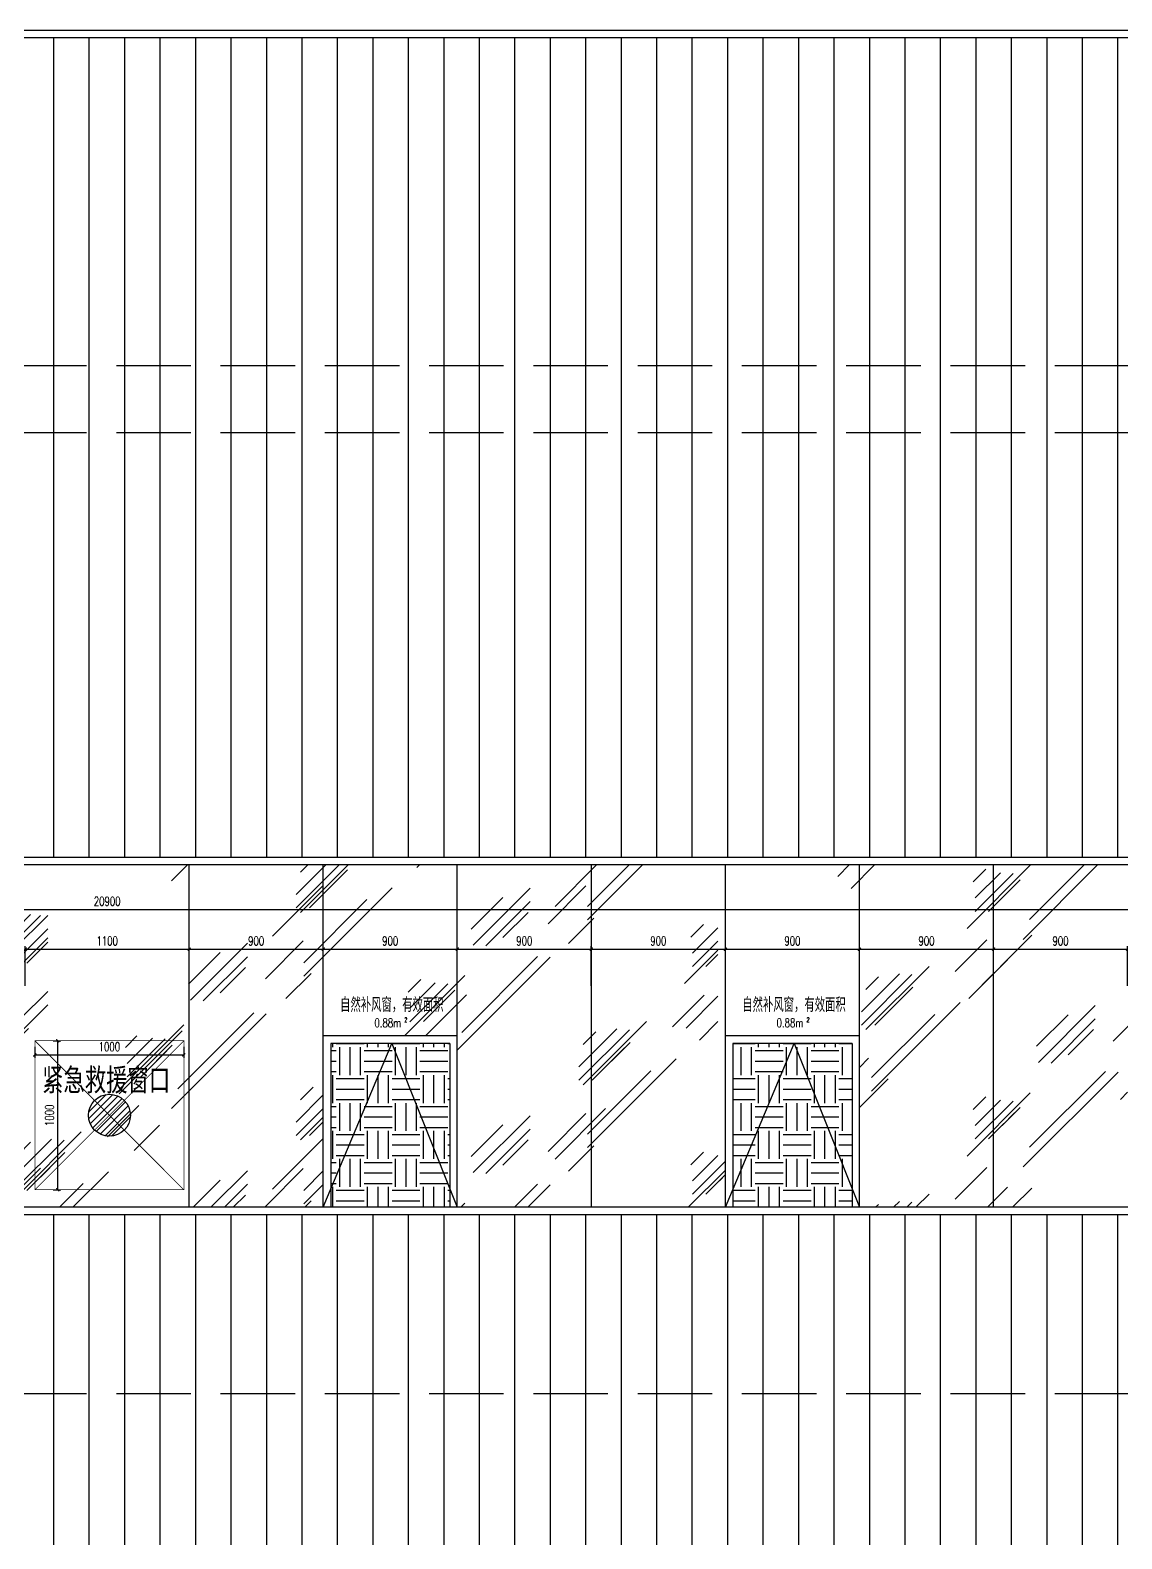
# Model space of a CAD drawing. Extents: x -2377130 to 293730, y -2 to 754590.
# Drawn here: x -172867 to -165538, y 525612 to 535737 of the extents above; entities that cross this region are included whole.
import ezdxf

# ---------------------------------------------------------------- set-up
doc = ezdxf.new("R2010")
doc.units = 0
doc.header["$LTSCALE"] = 1000
doc.header["$MEASUREMENT"] = 0
for name, pattern in [('__DASH', [0.35, 0.25, -0.1]), ('DASH', [0.35, 0.25, -0.1]), ('DOTE', [2.42, 2, -0.2, 0.02, -0.2])]:
    doc.linetypes.add(name, pattern=pattern)
doc.layers.get('Defpoints').update_dxf_attribs({"color": 210})
for name, color, linetype in [('A-AXIS-DOTE', 14, 'DOTE'), ('A-HATCH-2', 251, 'Continuous'), ('A-LIN-V', 9, 'Continuous'), ('A-WINDOW', 140, 'Continuous'), ('A-云线', 50, 'Continuous'), ('A-门窗表显示尺寸', 160, 'Continuous'), ('SPACE_HATCH', 8, 'Continuous'), ('参考线', 8, 'Continuous')]:
    doc.layers.add(name, color=color, linetype=linetype)
doc.layers.add('A-WALL-HATCH', color=8, linetype='Continuous', lineweight=13)
doc.layers.add('A-加建区域', color=47, linetype='Continuous', plot=False)
doc.styles.add('_TCH_DIM_T3', font='SIMPLEX', dxfattribs={"width": 0.705882, "bigfont": 'GBCBIG'})
doc.styles.add('_TCH_SPACE', font='SIMPLEX', dxfattribs={"height": 5, "bigfont": 'GBCBIG'})
doc.styles.add('A-DIM_T3', font='SIMPLEX', dxfattribs={"width": 0.705882, "bigfont": 'GBCBIG'})
doc.styles.add('STYLE1', font='')
doc.styles.get('STYLE1').set_extended_font_data('SimSun')
doc.dimstyles.new('_TCH_ARCH&&20', dxfattribs={"dimtxt": 59.5, "dimasz": 20, "dimexe": 20, "dimexo": 20, "dimgap": 25.25, "dimtad": 1, "dimdec": 0, "dimzin": 0, "dimdsep": 46, "dimtxsty": '_TCH_DIM_T3', "dimblk": 'ARCHTICK', "dimcen": 0.09, "dimclrt": 7, "dimazin": 2, "dimtfac": 1, "dimtdec": 0, "dimtix": 1, "dimtmove": 2, "dimatfit": 3, "dimfxl": 0, "dimtolj": 1, "dimtzin": 0, "dimarcsym": 0})
doc.dimstyles.new('A-DIM&&20', dxfattribs={"dimtxt": 59.5, "dimasz": 20, "dimexe": 20, "dimexo": 20, "dimgap": 25.25, "dimtad": 1, "dimdec": 0, "dimzin": 0, "dimdsep": 46, "dimtxsty": 'A-DIM_T3', "dimblk": 'ARCHTICK', "dimcen": 0.09, "dimclrt": 7, "dimazin": 2, "dimtfac": 1, "dimtdec": 0, "dimtix": 1, "dimtmove": 2, "dimatfit": 3, "dimfxl": 0, "dimtolj": 1, "dimtzin": 0, "dimarcsym": 0})
pattern_1 = [(0, (-0.27, -13501.94), (187.5, 187.5), [187.5, -187.5]), (0, (-0.27, -13431.63), (187.5, 187.5), [187.5, -187.5]), (0, (-0.27, -13361.31), (187.5, 187.5), [187.5, -187.5]), (90, (23.17, -13337.88), (-187.5, 187.5), [187.5, -187.5]), (90, (93.48, -13337.88), (-187.5, 187.5), [187.5, -187.5]), (90, (163.8, -13337.88), (-187.5, 187.5), [187.5, -187.5])]

# ---------------------------------------------------------------- blocks, each defined once
blk = doc.blocks.new('_ArchTick')
at = {"color": 0, "linetype": 'ByBlock', "const_width": 0.4}
blk.add_lwpolyline([(-0.5, -0.5), (0.5, 0.5)], dxfattribs=at)
blk = doc.blocks.new('*D388')
at = {"layer": 'A-加建区域', "color": 0, "lineweight": -2}
for p, q in [((-213333, 538419), (-213333, 538345)), ((-213333, 538365), (-212333, 538365)), ((-212333, 538419), (-212333, 538345))]:
    blk.add_line(p, q, dxfattribs=at)
at = {"layer": 'Defpoints', "color": 0}
for p in [(-213333, 538439), (-212333, 538439), (-212333, 538365)]:
    blk.add_point(p, dxfattribs=at)
at = {"layer": 'A-加建区域', "color": 0, "lineweight": -2, "xscale": 20, "yscale": 20, "zscale": 20, "rotation": 180}
blk.add_blockref('_ArchTick', (-213333, 538365), dxfattribs=at)
at = {"layer": 'A-加建区域', "color": 0, "lineweight": -2, "xscale": 20, "yscale": 20, "zscale": 20}
blk.add_blockref('_ArchTick', (-212333, 538365), dxfattribs=at)
at = {"layer": 'A-加建区域', "color": 7, "insert": (-212833, 538420), "char_height": 59.5, "attachment_point": 5, "style": '_TCH_DIM_T3'}
blk.add_mtext('\\A1;1000', dxfattribs=at)
blk = doc.blocks.new('*D389')
at = {"layer": 'A-加建区域', "color": 0, "lineweight": -2}
for p, q in [((-213211, 538460), (-213160, 538460)), ((-213180, 537460), (-213180, 538460)), ((-213211, 537460), (-213160, 537460))]:
    blk.add_line(p, q, dxfattribs=at)
at = {"layer": 'Defpoints', "color": 0}
for p in [(-213231, 538460), (-213180, 538460), (-213231, 537460)]:
    blk.add_point(p, dxfattribs=at)
at = {"layer": 'A-加建区域', "color": 0, "lineweight": -2, "xscale": 20, "yscale": 20, "zscale": 20}
for p, rotation in [((-213180, 538460), 90), ((-213180, 537460), 270)]:
    blk.add_blockref('_ArchTick', p, dxfattribs=dict(at, rotation=rotation))
at = {"layer": 'A-加建区域', "color": 7, "insert": (-213235, 537960), "char_height": 59.5, "attachment_point": 5, "rotation": 90, "style": '_TCH_DIM_T3'}
blk.add_mtext('\\A1;1000', dxfattribs=at)
blk = doc.blocks.new('*D1424')
at = {"layer": 'A-门窗表显示尺寸', "color": 0, "lineweight": -2}
for p, q in [((-182800, 529589), (-182800, 529856)), ((-161900, 529589), (-161900, 529856)), ((-182800, 529836), (-161900, 529836))]:
    blk.add_line(p, q, dxfattribs=at)
at = {"layer": 'Defpoints', "color": 0}
for p in [(-161900, 529836), (-182800, 529569), (-161900, 529569)]:
    blk.add_point(p, dxfattribs=at)
at = {"layer": 'A-门窗表显示尺寸', "color": 0, "lineweight": -2, "xscale": 20, "yscale": 20, "zscale": 20, "rotation": 180}
blk.add_blockref('_ArchTick', (-182800, 529836), dxfattribs=at)
at = {"layer": 'A-门窗表显示尺寸', "color": 0, "lineweight": -2, "xscale": 20, "yscale": 20, "zscale": 20}
blk.add_blockref('_ArchTick', (-161900, 529836), dxfattribs=at)
at = {"layer": 'A-门窗表显示尺寸', "color": 7, "insert": (-172350, 529891), "char_height": 59.5, "attachment_point": 5, "style": 'A-DIM_T3'}
blk.add_mtext('\\A1;20900', dxfattribs=at)
blk = doc.blocks.new('*D1431')
at = {"layer": 'A-门窗表显示尺寸', "color": 0, "lineweight": -2}
for p, q in [((-166400, 529323), (-166400, 529590)), ((-166400, 529570), (-165500, 529570)), ((-165500, 529323), (-165500, 529590))]:
    blk.add_line(p, q, dxfattribs=at)
at = {"layer": 'Defpoints', "color": 0}
for p in [(-165500, 529570), (-166400, 529303), (-165500, 529303)]:
    blk.add_point(p, dxfattribs=at)
at = {"layer": 'A-门窗表显示尺寸', "color": 0, "lineweight": -2, "xscale": 20, "yscale": 20, "zscale": 20, "rotation": 180}
blk.add_blockref('_ArchTick', (-166400, 529570), dxfattribs=at)
at = {"layer": 'A-门窗表显示尺寸', "color": 0, "lineweight": -2, "xscale": 20, "yscale": 20, "zscale": 20}
blk.add_blockref('_ArchTick', (-165500, 529570), dxfattribs=at)
at = {"layer": 'A-门窗表显示尺寸', "color": 7, "insert": (-165950, 529625), "char_height": 59.5, "attachment_point": 5, "style": 'A-DIM_T3'}
blk.add_mtext('\\A1;900', dxfattribs=at)
blk = doc.blocks.new('*D1432')
at = {"layer": 'A-门窗表显示尺寸', "color": 0, "lineweight": -2}
for p, q in [((-167300, 529323), (-167300, 529590)), ((-167300, 529570), (-166400, 529570)), ((-166400, 529323), (-166400, 529590))]:
    blk.add_line(p, q, dxfattribs=at)
at = {"layer": 'Defpoints', "color": 0}
for p in [(-166400, 529570), (-167300, 529303), (-166400, 529303)]:
    blk.add_point(p, dxfattribs=at)
at = {"layer": 'A-门窗表显示尺寸', "color": 0, "lineweight": -2, "xscale": 20, "yscale": 20, "zscale": 20, "rotation": 180}
blk.add_blockref('_ArchTick', (-167300, 529570), dxfattribs=at)
at = {"layer": 'A-门窗表显示尺寸', "color": 0, "lineweight": -2, "xscale": 20, "yscale": 20, "zscale": 20}
blk.add_blockref('_ArchTick', (-166400, 529570), dxfattribs=at)
at = {"layer": 'A-门窗表显示尺寸', "color": 7, "insert": (-166850, 529625), "char_height": 59.5, "attachment_point": 5, "style": 'A-DIM_T3'}
blk.add_mtext('\\A1;900', dxfattribs=at)
blk = doc.blocks.new('*D1406')
at = {"layer": 'A-门窗表显示尺寸', "color": 0, "lineweight": -2}
for p, q in [((-168200, 529323), (-168200, 529590)), ((-168200, 529570), (-167300, 529570)), ((-167300, 529323), (-167300, 529590))]:
    blk.add_line(p, q, dxfattribs=at)
at = {"layer": 'Defpoints', "color": 0}
for p in [(-167300, 529570), (-168200, 529303), (-167300, 529303)]:
    blk.add_point(p, dxfattribs=at)
at = {"layer": 'A-门窗表显示尺寸', "color": 0, "lineweight": -2, "xscale": 20, "yscale": 20, "zscale": 20, "rotation": 180}
blk.add_blockref('_ArchTick', (-168200, 529570), dxfattribs=at)
at = {"layer": 'A-门窗表显示尺寸', "color": 0, "lineweight": -2, "xscale": 20, "yscale": 20, "zscale": 20}
blk.add_blockref('_ArchTick', (-167300, 529570), dxfattribs=at)
at = {"layer": 'A-门窗表显示尺寸', "color": 7, "insert": (-167750, 529625), "char_height": 59.5, "attachment_point": 5, "style": 'A-DIM_T3'}
blk.add_mtext('\\A1;900', dxfattribs=at)
blk = doc.blocks.new('*D1407')
at = {"layer": 'A-门窗表显示尺寸', "color": 0, "lineweight": -2}
for p, q in [((-169100, 529323), (-169100, 529590)), ((-169100, 529570), (-168200, 529570)), ((-168200, 529323), (-168200, 529590))]:
    blk.add_line(p, q, dxfattribs=at)
at = {"layer": 'Defpoints', "color": 0}
for p in [(-168200, 529570), (-169100, 529303), (-168200, 529303)]:
    blk.add_point(p, dxfattribs=at)
at = {"layer": 'A-门窗表显示尺寸', "color": 0, "lineweight": -2, "xscale": 20, "yscale": 20, "zscale": 20, "rotation": 180}
blk.add_blockref('_ArchTick', (-169100, 529570), dxfattribs=at)
at = {"layer": 'A-门窗表显示尺寸', "color": 0, "lineweight": -2, "xscale": 20, "yscale": 20, "zscale": 20}
blk.add_blockref('_ArchTick', (-168200, 529570), dxfattribs=at)
at = {"layer": 'A-门窗表显示尺寸', "color": 7, "insert": (-168650, 529625), "char_height": 59.5, "attachment_point": 5, "style": 'A-DIM_T3'}
blk.add_mtext('\\A1;900', dxfattribs=at)
blk = doc.blocks.new('*D1408')
at = {"layer": 'A-门窗表显示尺寸', "color": 0, "lineweight": -2}
for p, q in [((-170000, 529323), (-170000, 529590)), ((-170000, 529570), (-169100, 529570)), ((-169100, 529323), (-169100, 529590))]:
    blk.add_line(p, q, dxfattribs=at)
at = {"layer": 'Defpoints', "color": 0}
for p in [(-169100, 529570), (-170000, 529303), (-169100, 529303)]:
    blk.add_point(p, dxfattribs=at)
at = {"layer": 'A-门窗表显示尺寸', "color": 0, "lineweight": -2, "xscale": 20, "yscale": 20, "zscale": 20, "rotation": 180}
blk.add_blockref('_ArchTick', (-170000, 529570), dxfattribs=at)
at = {"layer": 'A-门窗表显示尺寸', "color": 0, "lineweight": -2, "xscale": 20, "yscale": 20, "zscale": 20}
blk.add_blockref('_ArchTick', (-169100, 529570), dxfattribs=at)
at = {"layer": 'A-门窗表显示尺寸', "color": 7, "insert": (-169550, 529625), "char_height": 59.5, "attachment_point": 5, "style": 'A-DIM_T3'}
blk.add_mtext('\\A1;900', dxfattribs=at)
blk = doc.blocks.new('*D1409')
at = {"layer": 'A-门窗表显示尺寸', "color": 0, "lineweight": -2}
for p, q in [((-170900, 529323), (-170900, 529590)), ((-170900, 529570), (-170000, 529570)), ((-170000, 529323), (-170000, 529590))]:
    blk.add_line(p, q, dxfattribs=at)
at = {"layer": 'Defpoints', "color": 0}
for p in [(-170000, 529570), (-170900, 529303), (-170000, 529303)]:
    blk.add_point(p, dxfattribs=at)
at = {"layer": 'A-门窗表显示尺寸', "color": 0, "lineweight": -2, "xscale": 20, "yscale": 20, "zscale": 20, "rotation": 180}
blk.add_blockref('_ArchTick', (-170900, 529570), dxfattribs=at)
at = {"layer": 'A-门窗表显示尺寸', "color": 0, "lineweight": -2, "xscale": 20, "yscale": 20, "zscale": 20}
blk.add_blockref('_ArchTick', (-170000, 529570), dxfattribs=at)
at = {"layer": 'A-门窗表显示尺寸', "color": 7, "insert": (-170450, 529625), "char_height": 59.5, "attachment_point": 5, "style": 'A-DIM_T3'}
blk.add_mtext('\\A1;900', dxfattribs=at)
blk = doc.blocks.new('*D1410')
at = {"layer": 'A-门窗表显示尺寸', "color": 0, "lineweight": -2}
for p, q in [((-171800, 529323), (-171800, 529590)), ((-171800, 529570), (-170900, 529570)), ((-170900, 529323), (-170900, 529590))]:
    blk.add_line(p, q, dxfattribs=at)
at = {"layer": 'Defpoints', "color": 0}
for p in [(-170900, 529570), (-171800, 529303), (-170900, 529303)]:
    blk.add_point(p, dxfattribs=at)
at = {"layer": 'A-门窗表显示尺寸', "color": 0, "lineweight": -2, "xscale": 20, "yscale": 20, "zscale": 20, "rotation": 180}
blk.add_blockref('_ArchTick', (-171800, 529570), dxfattribs=at)
at = {"layer": 'A-门窗表显示尺寸', "color": 0, "lineweight": -2, "xscale": 20, "yscale": 20, "zscale": 20}
blk.add_blockref('_ArchTick', (-170900, 529570), dxfattribs=at)
at = {"layer": 'A-门窗表显示尺寸', "color": 7, "insert": (-171350, 529625), "char_height": 59.5, "attachment_point": 5, "style": 'A-DIM_T3'}
blk.add_mtext('\\A1;900', dxfattribs=at)
blk = doc.blocks.new('*D1411')
at = {"layer": 'A-门窗表显示尺寸', "color": 0, "lineweight": -2}
for p, q in [((-172900, 529323), (-172900, 529590)), ((-172900, 529570), (-171800, 529570)), ((-171800, 529323), (-171800, 529590))]:
    blk.add_line(p, q, dxfattribs=at)
at = {"layer": 'Defpoints', "color": 0}
for p in [(-171800, 529570), (-172900, 529303), (-171800, 529303)]:
    blk.add_point(p, dxfattribs=at)
at = {"layer": 'A-门窗表显示尺寸', "color": 0, "lineweight": -2, "xscale": 20, "yscale": 20, "zscale": 20, "rotation": 180}
blk.add_blockref('_ArchTick', (-172900, 529570), dxfattribs=at)
at = {"layer": 'A-门窗表显示尺寸', "color": 0, "lineweight": -2, "xscale": 20, "yscale": 20, "zscale": 20}
blk.add_blockref('_ArchTick', (-171800, 529570), dxfattribs=at)
at = {"layer": 'A-门窗表显示尺寸', "color": 7, "insert": (-172350, 529625), "char_height": 59.5, "attachment_point": 5, "style": 'A-DIM_T3'}
blk.add_mtext('\\A1;1100', dxfattribs=at)
blk = doc.blocks.new('w432432')
at = {"layer": 'A-加建区域'}
h = blk.add_hatch(dxfattribs=at)
h.set_pattern_fill('ANSI31', color=256, scale=20)
h.set_pattern_definition([(45, (-1625650.35, -1064386.833), (-22.4506403, 22.4506403), [])])
edge = h.paths.add_edge_path()
edge.add_arc((-212832.6, 537960), 140.7, 0, 360)
at = {"layer": 'A-加建区域', "linetype": 'DASH', "const_width": 5}
blk.add_lwpolyline([(-213332.6, 538460), (-212332.6, 538460), (-212332.6, 537460), (-213332.6, 537460)], close=True, dxfattribs=at)
for points in [[(-213332.6, 538460), (-212332.6, 537460)], [(-212332.6, 538460), (-213332.6, 537460)]]:
    blk.add_lwpolyline(points, dxfattribs=at)
at = {"layer": 'A-加建区域', "ltscale": 0.5}
blk.add_circle((-212832.6, 537960), 140.7, dxfattribs=at)
at = {"layer": 'A-加建区域', "linetype": 'Continuous', "style": 'STYLE1', "width": 0.7}
blk.add_text('紧急救援窗口', height=150, dxfattribs=at).set_placement((-213284.3, 538123))
at = {"layer": 'A-加建区域'}
for p1, p2, distance, picture, middle in [((-213332.6, 538438.7), (-212332.6, 538438.7), -73.3, '*D388', (-212832.6, 538420.4)), ((-213231.4, 537460), (-213231.4, 538460), -51.4, '*D389', (-213235, 537960))]:
    dim = blk.add_aligned_dim(p1=p1, p2=p2, distance=distance, dimstyle='_TCH_ARCH&&20', dxfattribs=at)
    dim.commit()
    dim.dimension.update_dxf_attribs({"geometry": picture, "text_midpoint": middle})

msp = doc.modelspace()

# ---------------------------------------------------------------- linework, layer by layer
at = {"layer": 'A-AXIS-DOTE', "color": 8, "linetype": '__DASH', "ltscale": 2}
for p, q in [((-252788.4, 535737.5), (-54309.8, 535737.5)), ((-252788.4, 533487.5), (-54309.8, 533487.5)), ((-252788.4, 533037.5), (-54309.8, 533037.5))]:
    msp.add_line(p, q, dxfattribs=at)
at = {"layer": 'A-HATCH-2', "color": 8, "linetype": 'Continuous'}
for p, q in [((-172708.1, 519637.5), (-172708.1, 535691.3)), ((-172470, 519637.5), (-172470, 535691.2)), ((-172231.9, 519637.5), (-172231.9, 535691.2)), ((-171993.7, 519637.5), (-171993.7, 535691.1)), ((-171755.6, 519637.5), (-171755.6, 535691)), ((-171517.5, 519637.5), (-171517.5, 535691)), ((-171279.4, 519637.5), (-171279.4, 535690.9)), ((-171041.2, 519637.5), (-171041.2, 535690.8)), ((-170803.1, 519637.5), (-170803.1, 535690.8)), ((-170565, 519637.5), (-170565, 535690.7)), ((-170326.9, 519637.5), (-170326.9, 535690.6)), ((-170088.7, 519637.5), (-170088.7, 535690.5)), ((-169850.6, 519637.5), (-169850.6, 535690.5)), ((-169612.5, 519637.5), (-169612.5, 535690.4)), ((-169374.4, 519637.5), (-169374.4, 535690.3)), ((-169136.2, 519637.5), (-169136.2, 535690.3)), ((-168898.1, 519637.5), (-168898.1, 535690.2)), ((-168660, 519637.5), (-168660, 535690.1)), ((-168421.9, 519637.5), (-168421.9, 535690)), ((-168183.7, 519637.5), (-168183.7, 535690)), ((-167945.6, 519637.5), (-167945.6, 535689.9)), ((-167707.5, 519637.5), (-167707.5, 535689.8)), ((-167469.4, 519637.5), (-167469.4, 535689.8)), ((-167231.2, 519637.5), (-167231.2, 535689.7)), ((-166993.1, 519637.5), (-166993.1, 535689.6)), ((-166755, 519637.5), (-166755, 535689.5)), ((-166516.9, 519637.5), (-166516.9, 535689.5)), ((-166278.7, 519637.5), (-166278.7, 535689.4)), ((-166040.6, 519637.5), (-166040.6, 535689.3)), ((-165802.5, 519637.5), (-165802.5, 535689.3)), ((-165564.4, 519637.5), (-165564.4, 535689.2))]:
    msp.add_line(p, q, dxfattribs=at)
at = {"layer": 'A-LIN-V', "color": 8}
for p, q in [((-246199.3, 535737.5), (-60499.3, 535737.5)), ((-246199.3, 535687.5), (-60499.3, 535687.5))]:
    msp.add_line(p, q, dxfattribs=at)
at = {"layer": 'A-加建区域', "color": 8, "linetype": '__DASH', "ltscale": 2}
msp.add_line((-252788.4, 526587.5), (-54309.8, 526587.5), dxfattribs=at)

# ---------------------------------------------------------------- next in the draw order: wipeouts: each hides what was drawn before it
at = {"color": 8}
msp.add_wipeout([(-182799.6, 527787.5), (-161899.6, 527787.5), (-161899.6, 530187.5), (-182799.6, 530187.5)], dxfattribs=at).dxf.layer = '参考线'

# ---------------------------------------------------------------- next in the draw order: hatches: boundary and pattern name
at = {"layer": 'A-WALL-HATCH'}
h = msp.add_hatch(dxfattribs=at)
h.set_pattern_fill('玻璃2', color=8, scale=100, angle=180)
h.set_pattern_definition([(45, (1223512.1, 10610), (0, 1527.35065), [600, -360, 600, -360, 240, -523.2816]), (45, (1223482.1, 10640), (0, 1527.35065), [480, -600, 360, -360, 420, -463.2816]), (45, (1223482.1, 10730), (0, 1527.35065), [360, -720, 240, -360, 540, -463.2816]), (45, (1223572.1, 10640), (0, 1527.35065), [360, -720, 300, -1303.2815]), (45, (1223662.1, 10730), (0, 1527.35065), [180, -900, 120, -1483.2815]), (45, (1223512.1, 10880), (0, 1527.35065), [120, -900, 120, -480, 300, -763.2816]), (45, (1224052.1, 10790), (0, 1527.35065), [600, -900, 720, -475.2816]), (45, (1224052.1, 10700), (0, 1527.35065), [840, -600, 900, -355.2816]), (45, (1224202.1, 10820), (0, -1697.0563), [600, -840, 480, -763.2816]), (45, (1224112.1, 11000), (0, 1527.35065), [300, -1200, 360, -823.2816]), (45, (1224292.1, 10910), (0, 1527.35065), [240, -1200, 240, -1003.2815])])
h.paths.add_polyline_path([(-177399.6, 527837.5), (-177399.6, 528987.5), (-177249.6, 528987.5), (-177249.6, 530137.5), (-182749.6, 530137.5), (-182749.6, 528987.5), (-181899.6, 528987.5), (-181899.6, 527837.5), (-180099.6, 527837.5), (-180099.6, 528987.5), (-179199.6, 528987.5), (-179199.6, 527837.5)])
h.paths.add_polyline_path([(-168199.6, 527837.5), (-168199.6, 528987.5), (-168249.6, 528987.5), (-168249.6, 530137.5), (-171949.6, 530137.5), (-171949.6, 528987.5), (-172749.6, 528987.5), (-172749.6, 530137.5), (-176449.6, 530137.5), (-176449.6, 528987.5), (-176499.6, 528987.5), (-176499.6, 527837.5), (-174699.6, 527837.5), (-174699.6, 528987.5), (-173799.6, 528987.5), (-173799.6, 527837.5), (-170899.6, 527837.5), (-170899.6, 528987.5), (-169999.6, 528987.5), (-169999.6, 527837.5)])
h.paths.add_polyline_path([(-162799.6, 527837.5), (-162799.6, 528987.5), (-161949.6, 528987.5), (-161949.6, 530137.5), (-167449.6, 530137.5), (-167449.6, 528987.5), (-167299.6, 528987.5), (-167299.6, 527837.5), (-165499.6, 527837.5), (-165499.6, 528987.5), (-164599.6, 528987.5), (-164599.6, 527837.5)])
at = {"layer": 'SPACE_HATCH'}
h = msp.add_hatch(dxfattribs=at)
h.set_pattern_fill('土壤', color=8, scale=50, style=0)
h.set_pattern_definition(pattern_1)
h.paths.add_polyline_path([(-170049.6, 528937.5), (-170849.6, 528937.5), (-170849.6, 527837.5), (-170049.6, 527837.5)])
h = msp.add_hatch(dxfattribs=at)
h.set_pattern_fill('土壤', color=8, scale=50, style=0)
h.set_pattern_definition(pattern_1)
h.paths.add_polyline_path([(-167349.6, 528937.5), (-168149.6, 528937.5), (-168149.6, 527837.5), (-167349.6, 527837.5)])

# ---------------------------------------------------------------- next in the draw order: linework, layer by layer
at = {"layer": 'A-WINDOW', "color": 8}
for p, q in [((-171799.6, 527837.5), (-171799.6, 530137.5)), ((-170899.6, 527837.5), (-170899.6, 530137.5)), ((-169999.6, 527837.5), (-169999.6, 530137.5)), ((-169099.6, 527837.5), (-169099.6, 530137.5)), ((-168199.6, 527837.5), (-168199.6, 530137.5)), ((-167299.6, 527837.5), (-167299.6, 530137.5)), ((-166399.6, 527837.5), (-166399.6, 530137.5)), ((-169999.6, 528987.5), (-170899.6, 528987.5)), ((-170849.6, 528937.5), (-170849.6, 527837.5)), ((-170049.6, 528937.5), (-170849.6, 528937.5)), ((-170049.6, 528937.5), (-170049.6, 527837.5)), ((-167299.6, 528987.5), (-168199.6, 528987.5)), ((-168149.6, 528937.5), (-168149.6, 527837.5)), ((-167349.6, 528937.5), (-168149.6, 528937.5)), ((-167349.6, 528937.5), (-167349.6, 527837.5))]:
    msp.add_line(p, q, dxfattribs=at)
for points in [[(-161899.6, 527787.5), (-182799.6, 527787.5), (-182799.6, 530187.5), (-161899.6, 530187.5)], [(-161949.6, 527837.5), (-182749.6, 527837.5), (-182749.6, 530137.5), (-161949.6, 530137.5)]]:
    msp.add_lwpolyline(points, close=True, dxfattribs=at)
for points in [[(-170899.6, 527837.5), (-170438.9, 528937.5), (-169999.6, 527837.5)], [(-168199.6, 527837.5), (-167738.9, 528937.5), (-167299.6, 527837.5)]]:
    msp.add_lwpolyline(points, dxfattribs=at)

# ---------------------------------------------------------------- next in the draw order: block references
at = {"layer": 'A-云线', "color": 8}
msp.add_blockref('w432432', (40497.6, -9505), dxfattribs=at)

# ---------------------------------------------------------------- next in the draw order: texts
at = {"layer": 'A-加建区域', "color": 8, "style": '_TCH_SPACE'}
for p in [(-170786.4, 529148.1), (-168086.4, 529148.1)]:
    msp.add_text('自然补风窗，有效面积', height=96.45, dxfattribs=at).set_placement(p)
at = {"layer": 'A-加建区域', "color": 8, "style": '_TCH_SPACE', "width": 0.705882}
for s, height, p in [('0.88m', 59.5, (-170556.2, 529045.7)), ('2', 29.8, (-170356.2, 529080.7)), ('0.88m', 59.5, (-167856.2, 529045.7)), ('2', 29.8, (-167656.2, 529080.7))]:
    msp.add_text(s, height=height, dxfattribs=at).set_placement(p)

# ---------------------------------------------------------------- next in the draw order: dimensions: what is measured, and where the dimension line sits
at = {"layer": 'A-门窗表显示尺寸', "color": 8}
for p1, p2, picture, middle in [((-182799.6, 529568.7), (-161899.6, 529568.7), '*D1424', (-172349.6, 529891.1)), ((-172899.6, 529302.5), (-171799.6, 529302.5), '*D1411', (-172349.6, 529625)), ((-171799.6, 529302.5), (-170899.6, 529302.5), '*D1410', (-171349.6, 529625)), ((-170899.6, 529302.5), (-169999.6, 529302.5), '*D1409', (-170449.6, 529625)), ((-169999.6, 529302.5), (-169099.6, 529302.5), '*D1408', (-169549.6, 529625)), ((-169099.6, 529302.5), (-168199.6, 529302.5), '*D1407', (-168649.6, 529625)), ((-168199.6, 529302.5), (-167299.6, 529302.5), '*D1406', (-167749.6, 529625)), ((-167299.6, 529302.5), (-166399.6, 529302.5), '*D1432', (-166849.6, 529625)), ((-166399.6, 529302.5), (-165499.6, 529302.5), '*D1431', (-165949.6, 529625))]:
    dim = msp.add_aligned_dim(p1=p1, p2=p2, distance=267.5, dimstyle='A-DIM&&20', dxfattribs=at)
    dim.commit()
    dim.dimension.update_dxf_attribs({"geometry": picture, "text_midpoint": middle})

doc.saveas('drawing.dxf')
